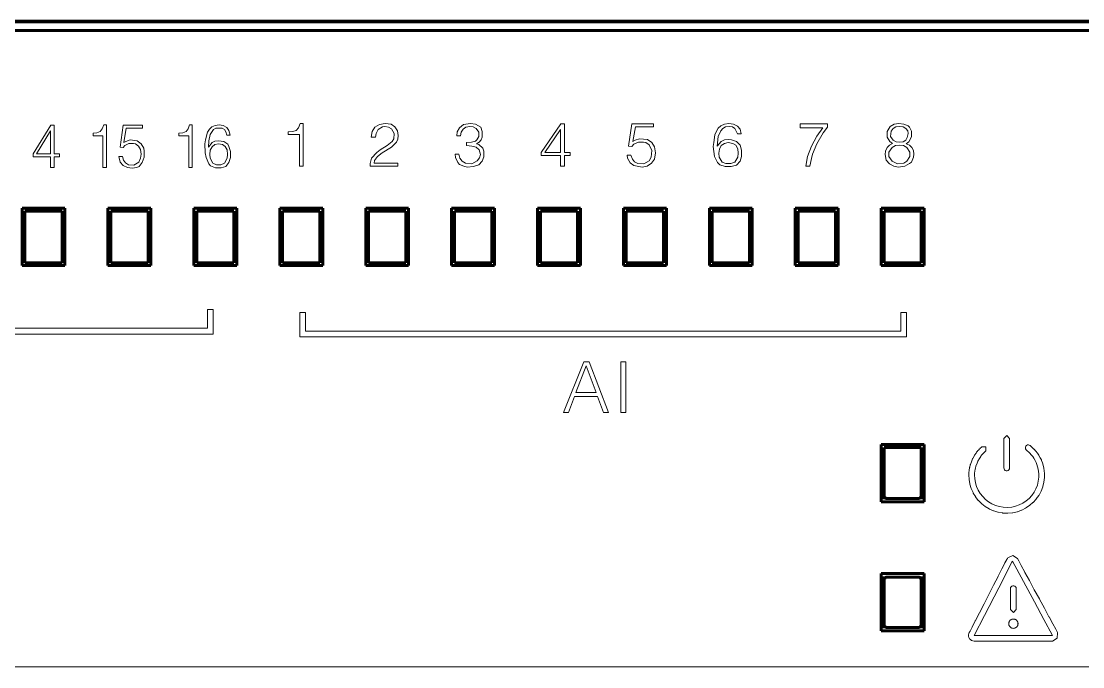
# Model space of a CAD drawing. Header units: millimetres. Extents: x 0 to 53000, y -591 to 24400.
# Drawn here: x 2850.39 to 2887.46, y 2905 to 2927.53 of the extents above; entities that cross this region are included whole.
import ezdxf
from ezdxf.enums import TextEntityAlignment as Align

# ---------------------------------------------------------------- set-up
doc = ezdxf.new("R2010")
doc.units = ezdxf.units.MM
doc.linetypes.add('K5LT_BASIC', pattern=[0])
doc.linetypes.add('K5LT_THIN', pattern=[0])
doc.layers.add('Основная', color=7, linetype='Continuous', lineweight=30)
doc.layers.add('Привязки', color=2, linetype='Continuous', lineweight=0, plot=False, transparency=0.8)
doc.styles.add('текст', font='isocpeui.ttf')

# ---------------------------------------------------------------- blocks, each defined once
blk = doc.blocks.new('Программируемое реле ПР102')
at = {"layer": 'Основная', "linetype": 'K5LT_BASIC', "lineweight": 60}
for p, q in [((2.8, 22.503), (114.2, 22.503)), ((113.72, 22.525), (3.28, 22.525)), ((114.2, 22.2), (2.8, 22.2)), ((63.75, 16), (62.25, 16)), ((62.25, 16), (62.25, 14)), ((63.75, 14), (63.75, 16)), ((65.25, 16), (65.25, 14)), ((66.75, 16), (65.25, 16)), ((66.75, 14), (66.75, 16)), ((68.25, 16), (68.25, 14)), ((69.75, 16), (68.25, 16)), ((69.75, 14), (69.75, 16)), ((72.75, 16), (71.25, 16)), ((71.25, 16), (71.25, 14)), ((72.75, 14), (72.75, 16)), ((75.75, 16), (74.25, 16)), ((74.25, 16), (74.25, 14)), ((75.75, 14), (75.75, 16)), ((78.75, 16), (77.25, 16)), ((77.25, 16), (77.25, 14)), ((78.75, 14), (78.75, 16)), ((80.25, 16), (80.25, 14)), ((81.75, 16), (80.25, 16)), ((81.75, 14), (81.75, 16)), ((83.25, 16), (83.25, 14)), ((84.75, 16), (83.25, 16)), ((84.75, 14), (84.75, 16)), ((87.75, 16), (86.25, 16)), ((86.25, 16), (86.25, 14)), ((87.75, 14), (87.75, 16)), ((89.25, 16), (89.25, 14)), ((90.75, 16), (89.25, 16)), ((90.75, 14), (90.75, 16)), ((93.75, 16), (92.25, 16)), ((92.25, 16), (92.25, 14)), ((93.75, 14), (93.75, 16)), ((62.35, 15.9), (62.35, 14.1)), ((63.65, 15.9), (62.35, 15.9)), ((63.65, 14.1), (63.65, 15.9)), ((65.35, 15.9), (65.35, 14.1)), ((66.65, 15.9), (65.35, 15.9)), ((66.65, 14.1), (66.65, 15.9)), ((69.65, 15.9), (68.35, 15.9)), ((68.35, 15.9), (68.35, 14.1)), ((69.65, 14.1), (69.65, 15.9)), ((71.35, 15.9), (71.35, 14.1)), ((72.65, 15.9), (71.35, 15.9)), ((72.65, 14.1), (72.65, 15.9)), ((75.65, 15.9), (74.35, 15.9)), ((74.35, 15.9), (74.35, 14.1)), ((75.65, 14.1), (75.65, 15.9)), ((77.35, 15.9), (77.35, 14.1)), ((78.65, 15.9), (77.35, 15.9)), ((78.65, 14.1), (78.65, 15.9)), ((81.65, 15.9), (80.35, 15.9)), ((80.35, 15.9), (80.35, 14.1)), ((81.65, 14.1), (81.65, 15.9)), ((83.35, 15.9), (83.35, 14.1)), ((84.65, 15.9), (83.35, 15.9)), ((84.65, 14.1), (84.65, 15.9)), ((87.65, 15.9), (86.35, 15.9)), ((86.35, 15.9), (86.35, 14.1)), ((87.65, 14.1), (87.65, 15.9)), ((90.65, 15.9), (89.35, 15.9)), ((89.35, 15.9), (89.35, 14.1)), ((90.65, 14.1), (90.65, 15.9)), ((92.35, 15.9), (92.35, 14.1)), ((93.65, 15.9), (92.35, 15.9)), ((93.65, 14.1), (93.65, 15.9)), ((62.35, 14.1), (63.65, 14.1)), ((65.35, 14.1), (66.65, 14.1)), ((68.35, 14.1), (69.65, 14.1)), ((71.35, 14.1), (72.65, 14.1)), ((74.35, 14.1), (75.65, 14.1)), ((77.35, 14.1), (78.65, 14.1)), ((80.35, 14.1), (81.65, 14.1)), ((83.35, 14.1), (84.65, 14.1)), ((86.35, 14.1), (87.65, 14.1)), ((89.35, 14.1), (90.65, 14.1)), ((92.35, 14.1), (93.65, 14.1)), ((62.25, 14), (63.75, 14)), ((65.25, 14), (66.75, 14)), ((68.25, 14), (69.75, 14)), ((71.25, 14), (72.75, 14)), ((74.25, 14), (75.75, 14)), ((77.25, 14), (78.75, 14)), ((80.25, 14), (81.75, 14)), ((83.25, 14), (84.75, 14)), ((86.25, 14), (87.75, 14)), ((89.25, 14), (90.75, 14)), ((92.25, 14), (93.75, 14)), ((92.25, 7.75), (92.25, 5.75)), ((93.75, 7.75), (92.25, 7.75)), ((93.65, 7.65), (92.35, 7.65)), ((92.35, 7.65), (92.35, 5.85)), ((93.65, 5.85), (93.65, 7.65)), ((93.75, 5.75), (93.75, 7.75)), ((92.25, 5.75), (93.75, 5.75)), ((93.558, 5.871), (92.442, 5.871)), ((93.75, 3.25), (92.25, 3.25)), ((92.25, 3.25), (92.25, 1.25)), ((92.35, 3.15), (92.35, 1.35)), ((92.442, 3.128), (93.558, 3.128)), ((93.65, 1.35), (93.65, 3.15)), ((93.75, 1.25), (93.75, 3.25)), ((92.25, 1.25), (93.75, 1.25)), ((93.558, 1.371), (92.442, 1.371))]:
    blk.add_line(p, q, dxfattribs=at)
at = {"layer": 'Основная', "linetype": 'K5LT_THIN', "lineweight": 18}
for p, q in [((65.102, 18.915), (65.049, 18.769)), ((65.196, 18.915), (65.102, 18.915)), ((65.196, 17.422), (65.196, 18.915)), ((68.102, 18.915), (68.049, 18.769)), ((68.196, 18.915), (68.102, 18.915)), ((68.196, 17.422), (68.196, 18.915)), ((69.129, 18.915), (68.996, 18.889)), ((69.276, 18.889), (69.129, 18.915)), ((71.961, 18.957), (71.908, 18.811)), ((72.068, 18.957), (71.961, 18.957)), ((72.068, 17.464), (72.068, 18.957)), ((74.735, 18.917), (74.575, 18.824)), ((74.935, 18.957), (74.735, 18.917)), ((75.135, 18.931), (74.935, 18.957)), ((75.268, 18.837), (75.135, 18.931)), ((77.668, 18.917), (77.521, 18.811)), ((77.908, 18.957), (77.668, 18.917)), ((78.081, 18.931), (77.908, 18.957)), ((78.268, 18.824), (78.081, 18.931)), ((81.068, 18.944), (80.375, 17.944)), ((81.188, 18.944), (81.068, 18.944)), ((81.188, 17.944), (81.188, 18.944)), ((83.548, 18.944), (83.428, 18.171)), ((84.295, 18.944), (83.548, 18.944)), ((84.295, 18.837), (84.295, 18.944)), ((86.775, 18.931), (86.655, 18.877)), ((86.935, 18.957), (86.775, 18.931)), ((87.095, 18.931), (86.935, 18.957)), ((87.228, 18.864), (87.095, 18.931)), ((89.415, 18.944), (89.415, 18.811)), ((90.375, 18.944), (89.415, 18.944)), ((90.375, 18.824), (90.375, 18.944)), ((92.708, 18.931), (92.561, 18.851)), ((92.868, 18.957), (92.708, 18.931)), ((93.041, 18.931), (92.868, 18.957)), ((93.188, 18.877), (93.041, 18.931)), ((63.262, 18.902), (62.636, 17.902)), ((63.249, 18.702), (62.756, 17.902)), ((63.249, 17.902), (63.249, 18.702)), ((63.369, 18.902), (63.262, 18.902)), ((63.369, 17.902), (63.369, 18.902)), ((64.862, 18.635), (64.729, 18.622)), ((64.729, 18.622), (64.729, 18.529)), ((64.982, 18.675), (64.862, 18.635)), ((65.049, 18.769), (64.982, 18.675)), ((65.782, 18.902), (65.676, 18.129)), ((66.462, 18.902), (65.782, 18.902)), ((65.809, 18.289), (65.889, 18.795)), ((65.889, 18.795), (66.462, 18.795)), ((66.462, 18.795), (66.462, 18.902)), ((67.862, 18.635), (67.729, 18.622)), ((67.729, 18.622), (67.729, 18.529)), ((67.982, 18.675), (67.862, 18.635)), ((68.049, 18.769), (67.982, 18.675)), ((68.729, 18.649), (68.662, 18.382)), ((68.796, 18.755), (68.729, 18.649)), ((68.769, 18.355), (68.822, 18.569)), ((68.876, 18.835), (68.796, 18.755)), ((68.822, 18.569), (68.942, 18.742)), ((68.996, 18.889), (68.876, 18.835)), ((68.942, 18.742), (69.022, 18.795)), ((69.022, 18.795), (69.236, 18.795)), ((69.236, 18.795), (69.316, 18.742)), ((69.396, 18.822), (69.276, 18.889)), ((69.316, 18.742), (69.369, 18.662)), ((69.369, 18.662), (69.396, 18.555)), ((69.476, 18.715), (69.396, 18.822)), ((69.396, 18.555), (69.516, 18.555)), ((69.516, 18.555), (69.476, 18.715)), ((71.708, 18.677), (71.548, 18.664)), ((71.548, 18.664), (71.548, 18.571)), ((71.548, 18.571), (71.935, 18.571)), ((71.828, 18.717), (71.708, 18.677)), ((71.908, 18.811), (71.828, 18.717)), ((71.935, 18.571), (71.935, 17.464)), ((74.481, 18.677), (74.441, 18.477)), ((74.575, 18.824), (74.481, 18.677)), ((74.588, 18.477), (74.615, 18.611)), ((74.615, 18.611), (74.681, 18.744)), ((74.681, 18.744), (74.841, 18.837)), ((74.841, 18.837), (74.921, 18.851)), ((74.921, 18.851), (75.041, 18.824)), ((75.041, 18.824), (75.148, 18.771)), ((75.148, 18.771), (75.241, 18.611)), ((75.241, 18.611), (75.228, 18.424)), ((75.361, 18.704), (75.268, 18.837)), ((75.388, 18.544), (75.361, 18.704)), ((75.375, 18.411), (75.388, 18.544)), ((77.441, 18.664), (77.428, 18.531)), ((77.521, 18.811), (77.441, 18.664)), ((77.561, 18.531), (77.588, 18.651)), ((77.588, 18.651), (77.655, 18.757)), ((77.655, 18.757), (77.748, 18.824)), ((77.748, 18.824), (77.881, 18.851)), ((77.881, 18.851), (78.001, 18.837)), ((78.001, 18.837), (78.108, 18.784)), ((78.108, 18.784), (78.201, 18.651)), ((78.201, 18.651), (78.201, 18.504)), ((78.321, 18.677), (78.268, 18.824)), ((78.321, 18.477), (78.321, 18.677)), ((81.055, 18.744), (80.508, 17.944)), ((81.055, 17.944), (81.055, 18.744)), ((83.575, 18.331), (83.668, 18.837)), ((83.668, 18.837), (84.295, 18.837)), ((86.441, 18.557), (86.401, 18.291)), ((86.495, 18.691), (86.441, 18.557)), ((86.561, 18.797), (86.495, 18.691)), ((86.655, 18.877), (86.561, 18.797)), ((86.561, 18.504), (86.655, 18.704)), ((86.655, 18.704), (86.721, 18.784)), ((86.721, 18.784), (86.815, 18.837)), ((86.815, 18.837), (86.948, 18.851)), ((86.948, 18.851), (87.055, 18.837)), ((87.055, 18.837), (87.135, 18.784)), ((87.135, 18.784), (87.228, 18.597)), ((87.321, 18.757), (87.228, 18.864)), ((87.228, 18.597), (87.361, 18.597)), ((87.361, 18.597), (87.321, 18.757)), ((89.415, 18.811), (90.215, 18.811)), ((90.215, 18.811), (90.001, 18.517)), ((90.001, 18.251), (90.228, 18.637)), ((90.228, 18.637), (90.375, 18.824)), ((92.561, 18.851), (92.455, 18.677)), ((92.455, 18.677), (92.455, 18.477)), ((92.601, 18.691), (92.575, 18.504)), ((92.668, 18.784), (92.601, 18.691)), ((92.761, 18.837), (92.668, 18.784)), ((92.881, 18.851), (92.761, 18.837)), ((93.015, 18.837), (92.881, 18.851)), ((93.108, 18.784), (93.015, 18.837)), ((93.175, 18.704), (93.108, 18.784)), ((93.161, 18.464), (93.188, 18.611)), ((93.188, 18.611), (93.175, 18.704)), ((93.241, 18.824), (93.188, 18.877)), ((93.308, 18.691), (93.241, 18.824)), ((93.308, 18.491), (93.308, 18.691)), ((64.729, 18.529), (65.076, 18.529)), ((65.076, 18.529), (65.076, 17.422)), ((65.782, 18.115), (65.836, 18.195)), ((65.876, 18.329), (65.809, 18.289)), ((65.836, 18.195), (65.982, 18.262)), ((66.022, 18.382), (65.876, 18.329)), ((65.982, 18.262), (66.142, 18.262)), ((66.276, 18.355), (66.022, 18.382)), ((66.142, 18.262), (66.209, 18.249)), ((66.209, 18.249), (66.316, 18.169)), ((66.409, 18.249), (66.276, 18.355)), ((66.316, 18.169), (66.382, 18.049)), ((66.502, 18.102), (66.409, 18.249)), ((67.729, 18.529), (68.076, 18.529)), ((68.076, 18.529), (68.076, 17.422)), ((68.662, 18.382), (68.636, 18.249)), ((68.636, 18.249), (68.649, 17.929)), ((68.756, 18.129), (68.769, 18.355)), ((68.889, 18.289), (68.756, 18.129)), ((68.982, 18.342), (68.889, 18.289)), ((68.982, 18.222), (68.889, 18.142)), ((69.116, 18.355), (68.982, 18.342)), ((69.116, 18.249), (68.982, 18.222)), ((69.302, 18.329), (69.116, 18.355)), ((69.249, 18.222), (69.116, 18.249)), ((69.342, 18.155), (69.249, 18.222)), ((69.436, 18.235), (69.302, 18.329)), ((69.476, 18.155), (69.436, 18.235)), ((74.441, 18.477), (74.588, 18.477)), ((75.001, 18.184), (74.761, 18.037)), ((75.175, 18.331), (75.001, 18.184)), ((75.148, 18.131), (75.321, 18.304)), ((75.228, 18.424), (75.175, 18.331)), ((75.321, 18.304), (75.375, 18.411)), ((77.428, 18.531), (77.561, 18.531)), ((77.948, 18.304), (77.775, 18.291)), ((77.775, 18.291), (77.775, 18.184)), ((77.775, 18.184), (77.961, 18.171)), ((78.081, 18.344), (77.948, 18.304)), ((77.961, 18.171), (78.108, 18.131)), ((78.135, 18.384), (78.081, 18.344)), ((78.121, 18.251), (78.215, 18.304)), ((78.201, 18.224), (78.121, 18.251)), ((78.201, 18.504), (78.135, 18.384)), ((78.335, 18.091), (78.201, 18.224)), ((78.215, 18.304), (78.281, 18.384)), ((78.281, 18.384), (78.321, 18.477)), ((83.428, 18.171), (83.548, 18.157)), ((83.548, 18.157), (83.615, 18.237)), ((83.655, 18.371), (83.575, 18.331)), ((83.615, 18.237), (83.775, 18.304)), ((83.815, 18.424), (83.655, 18.371)), ((83.775, 18.304), (83.948, 18.304)), ((84.095, 18.397), (83.815, 18.424)), ((83.948, 18.304), (84.028, 18.291)), ((84.028, 18.291), (84.148, 18.211)), ((84.241, 18.291), (84.095, 18.397)), ((84.148, 18.211), (84.241, 18.011)), ((84.335, 18.144), (84.241, 18.291)), ((86.401, 18.291), (86.388, 18.157)), ((86.521, 18.171), (86.561, 18.504)), ((86.668, 18.331), (86.521, 18.171)), ((86.668, 18.184), (86.601, 18.064)), ((86.775, 18.384), (86.668, 18.331)), ((86.775, 18.264), (86.668, 18.184)), ((86.921, 18.397), (86.775, 18.384)), ((86.908, 18.291), (86.775, 18.264)), ((87.068, 18.264), (86.908, 18.291)), ((87.028, 18.384), (86.921, 18.397)), ((87.201, 18.331), (87.028, 18.384)), ((87.175, 18.197), (87.068, 18.264)), ((87.241, 18.077), (87.175, 18.197)), ((87.321, 18.197), (87.201, 18.331)), ((87.375, 18.024), (87.321, 18.197)), ((89.815, 18.171), (89.681, 17.811)), ((90.001, 18.517), (89.815, 18.171)), ((89.855, 17.891), (90.001, 18.251)), ((92.455, 18.477), (92.548, 18.331)), ((92.535, 18.197), (92.455, 18.117)), ((92.641, 18.264), (92.535, 18.197)), ((92.548, 18.331), (92.641, 18.264)), ((92.575, 18.504), (92.668, 18.371)), ((92.748, 18.184), (92.628, 18.117)), ((92.668, 18.371), (92.775, 18.317)), ((92.895, 18.197), (92.748, 18.184)), ((92.775, 18.317), (92.895, 18.304)), ((92.895, 18.304), (93.015, 18.317)), ((93.028, 18.184), (92.895, 18.197)), ((93.015, 18.317), (93.108, 18.371)), ((93.148, 18.117), (93.028, 18.184)), ((93.108, 18.371), (93.161, 18.464)), ((93.121, 18.251), (93.215, 18.317)), ((93.241, 18.197), (93.121, 18.251)), ((93.215, 18.317), (93.308, 18.491)), ((93.321, 18.117), (93.241, 18.197)), ((62.636, 17.902), (62.636, 17.795)), ((62.636, 17.795), (63.249, 17.795)), ((62.756, 17.902), (63.249, 17.902)), ((63.249, 17.795), (63.249, 17.422)), ((63.556, 17.902), (63.369, 17.902)), ((63.369, 17.795), (63.556, 17.795)), ((63.369, 17.422), (63.369, 17.795)), ((63.556, 17.795), (63.556, 17.902)), ((65.636, 17.809), (65.676, 17.609)), ((65.756, 17.809), (65.636, 17.809)), ((65.676, 18.129), (65.782, 18.115)), ((65.796, 17.675), (65.756, 17.809)), ((66.382, 18.049), (66.409, 17.889)), ((66.409, 17.889), (66.382, 17.742)), ((66.516, 17.995), (66.502, 18.102)), ((66.516, 17.782), (66.516, 17.995)), ((68.649, 17.929), (68.676, 17.769)), ((68.822, 18.022), (68.809, 17.875)), ((68.809, 17.875), (68.822, 17.742)), ((68.889, 18.142), (68.822, 18.022)), ((69.409, 18.035), (69.342, 18.155)), ((69.422, 17.875), (69.409, 18.035)), ((69.409, 17.742), (69.422, 17.875)), ((69.529, 17.982), (69.476, 18.155)), ((69.529, 17.769), (69.529, 17.982)), ((74.641, 17.944), (74.455, 17.744)), ((74.561, 17.664), (74.668, 17.811)), ((74.761, 18.037), (74.641, 17.944)), ((74.668, 17.811), (74.828, 17.931)), ((74.828, 17.931), (75.148, 18.131)), ((77.375, 17.891), (77.388, 17.771)), ((77.508, 17.891), (77.375, 17.891)), ((77.535, 17.744), (77.508, 17.891)), ((78.108, 18.131), (78.215, 18.037)), ((78.215, 18.037), (78.255, 17.877)), ((78.255, 17.877), (78.228, 17.757)), ((78.321, 17.637), (78.375, 17.797)), ((78.375, 17.997), (78.335, 18.091)), ((78.375, 17.797), (78.375, 17.997)), ((80.375, 17.944), (80.375, 17.837)), ((80.375, 17.837), (81.055, 17.837)), ((80.508, 17.944), (81.055, 17.944)), ((81.055, 17.837), (81.055, 17.464)), ((81.388, 17.944), (81.188, 17.944)), ((81.188, 17.837), (81.388, 17.837)), ((81.188, 17.464), (81.188, 17.837)), ((81.388, 17.837), (81.388, 17.944)), ((83.508, 17.851), (83.375, 17.851)), ((83.375, 17.851), (83.388, 17.744)), ((83.561, 17.717), (83.508, 17.851)), ((84.241, 18.011), (84.215, 17.784)), ((84.375, 17.931), (84.335, 18.144)), ((84.335, 17.717), (84.375, 17.931)), ((86.388, 18.157), (86.428, 17.811)), ((86.428, 17.811), (86.535, 17.597)), ((86.601, 18.064), (86.575, 17.917)), ((86.575, 17.917), (86.588, 17.784)), ((87.255, 17.917), (87.241, 18.077)), ((87.241, 17.784), (87.255, 17.917)), ((87.321, 17.637), (87.375, 17.811)), ((87.375, 17.811), (87.375, 18.024)), ((89.681, 17.811), (89.615, 17.464)), ((89.815, 17.731), (89.855, 17.891)), ((92.401, 17.997), (92.388, 17.877)), ((92.388, 17.877), (92.428, 17.677)), ((92.455, 18.117), (92.401, 17.997)), ((92.628, 18.117), (92.521, 17.957)), ((92.521, 17.957), (92.521, 17.811)), ((92.521, 17.811), (92.628, 17.637)), ((93.255, 17.957), (93.148, 18.117)), ((93.148, 17.637), (93.255, 17.811)), ((93.255, 17.811), (93.255, 17.957)), ((93.375, 18.011), (93.321, 18.117)), ((93.388, 17.891), (93.375, 18.011)), ((93.375, 17.784), (93.388, 17.891)), ((63.249, 17.422), (63.369, 17.422)), ((65.076, 17.422), (65.196, 17.422)), ((65.676, 17.609), (65.782, 17.489)), ((65.782, 17.489), (65.929, 17.422)), ((65.862, 17.582), (65.796, 17.675)), ((65.969, 17.515), (65.862, 17.582)), ((65.929, 17.422), (66.102, 17.395)), ((66.156, 17.502), (65.969, 17.515)), ((66.102, 17.395), (66.262, 17.422)), ((66.329, 17.609), (66.156, 17.502)), ((66.262, 17.422), (66.342, 17.462)), ((66.382, 17.742), (66.329, 17.609)), ((66.342, 17.462), (66.449, 17.595)), ((66.449, 17.595), (66.516, 17.782)), ((68.076, 17.422), (68.196, 17.422)), ((68.676, 17.769), (68.769, 17.555)), ((68.769, 17.555), (68.836, 17.475)), ((68.822, 17.742), (68.916, 17.569)), ((68.836, 17.475), (69.009, 17.409)), ((68.916, 17.569), (69.036, 17.515)), ((69.036, 17.515), (69.196, 17.515)), ((69.196, 17.515), (69.316, 17.569)), ((69.209, 17.409), (69.369, 17.462)), ((69.316, 17.569), (69.409, 17.742)), ((69.369, 17.462), (69.476, 17.595)), ((69.476, 17.595), (69.529, 17.769)), ((71.935, 17.464), (72.068, 17.464)), ((74.455, 17.744), (74.401, 17.557)), ((74.401, 17.557), (74.401, 17.464)), ((74.401, 17.464), (75.375, 17.464)), ((74.548, 17.571), (74.561, 17.664)), ((75.375, 17.571), (74.548, 17.571)), ((75.375, 17.464), (75.375, 17.571)), ((77.388, 17.771), (77.468, 17.597)), ((77.468, 17.597), (77.521, 17.531)), ((77.521, 17.531), (77.681, 17.464)), ((77.615, 17.637), (77.535, 17.744)), ((77.735, 17.571), (77.615, 17.637)), ((77.681, 17.464), (77.788, 17.437)), ((77.961, 17.544), (77.735, 17.571)), ((77.788, 17.437), (78.015, 17.451)), ((78.148, 17.651), (77.961, 17.544)), ((78.015, 17.451), (78.201, 17.517)), ((78.228, 17.757), (78.148, 17.651)), ((78.201, 17.517), (78.321, 17.637)), ((81.055, 17.464), (81.188, 17.464)), ((83.388, 17.744), (83.481, 17.584)), ((83.481, 17.584), (83.615, 17.491)), ((83.641, 17.624), (83.561, 17.717)), ((83.615, 17.491), (83.908, 17.437)), ((83.748, 17.557), (83.641, 17.624)), ((83.961, 17.544), (83.748, 17.557)), ((83.908, 17.437), (84.081, 17.464)), ((84.148, 17.651), (83.961, 17.544)), ((84.081, 17.464), (84.228, 17.571)), ((84.215, 17.784), (84.148, 17.651)), ((84.228, 17.571), (84.335, 17.717)), ((86.535, 17.597), (86.615, 17.517)), ((86.588, 17.784), (86.695, 17.611)), ((86.615, 17.517), (86.801, 17.451)), ((86.695, 17.611), (86.828, 17.557)), ((86.801, 17.451), (87.015, 17.451)), ((86.828, 17.557), (87.001, 17.557)), ((87.001, 17.557), (87.135, 17.611)), ((87.015, 17.451), (87.201, 17.504)), ((87.135, 17.611), (87.241, 17.784)), ((87.201, 17.504), (87.321, 17.637)), ((89.615, 17.464), (89.761, 17.464)), ((89.761, 17.464), (89.815, 17.731)), ((92.428, 17.677), (92.535, 17.544)), ((92.535, 17.544), (92.695, 17.464)), ((92.628, 17.637), (92.815, 17.544)), ((92.695, 17.464), (92.855, 17.437)), ((92.815, 17.544), (93.041, 17.571)), ((92.855, 17.437), (93.081, 17.464)), ((93.041, 17.571), (93.148, 17.637)), ((93.081, 17.464), (93.241, 17.557)), ((93.241, 17.557), (93.308, 17.611)), ((93.308, 17.611), (93.375, 17.784)), ((69.009, 17.409), (69.209, 17.409)), ((68.93, 12.461), (68.73, 12.461)), ((68.73, 12.461), (68.73, 11.811)), ((68.93, 11.611), (68.93, 12.461)), ((72.148, 12.362), (71.948, 12.362)), ((71.948, 12.362), (71.948, 11.512)), ((72.148, 11.712), (72.148, 12.362)), ((93.13, 12.362), (92.93, 12.362)), ((92.93, 12.362), (92.93, 11.712)), ((93.13, 11.512), (93.13, 12.362)), ((23.749, 11.611), (68.93, 11.611)), ((68.73, 11.811), (23.949, 11.811)), ((71.948, 11.512), (93.13, 11.512)), ((92.93, 11.712), (72.148, 11.712)), ((81.867, 10.642), (81.16, 8.869)), ((81.954, 10.496), (81.591, 9.576)), ((82.057, 10.642), (81.867, 10.642)), ((82.298, 9.576), (81.954, 10.496)), ((82.729, 8.869), (82.057, 10.642)), ((83.335, 10.642), (83.162, 10.642)), ((83.162, 10.642), (83.162, 8.869)), ((83.335, 8.869), (83.335, 10.642)), ((81.333, 8.869), (81.54, 9.429)), ((81.54, 9.429), (82.35, 9.429)), ((81.591, 9.576), (82.298, 9.576)), ((82.35, 9.429), (82.557, 8.869)), ((81.16, 8.869), (81.333, 8.869)), ((82.557, 8.869), (82.729, 8.869)), ((83.162, 8.869), (83.335, 8.869)), ((96.633, 8.064), (96.533, 7.964)), ((96.533, 7.964), (96.533, 6.939)), ((96.733, 7.964), (96.633, 8.064)), ((96.733, 6.939), (96.733, 7.964)), ((95.561, 7.451), (95.512, 7.383)), ((95.58, 7.48), (95.561, 7.451)), ((95.581, 7.481), (95.58, 7.48)), ((95.582, 7.483), (95.581, 7.481)), ((95.607, 7.518), (95.582, 7.483)), ((95.612, 7.524), (95.607, 7.518)), ((95.618, 7.53), (95.612, 7.524)), ((95.644, 7.557), (95.618, 7.53)), ((95.667, 7.583), (95.644, 7.557)), ((95.67, 7.587), (95.667, 7.583)), ((95.673, 7.59), (95.67, 7.587)), ((95.703, 7.62), (95.673, 7.59)), ((95.706, 7.623), (95.703, 7.62)), ((95.709, 7.626), (95.706, 7.623)), ((95.736, 7.648), (95.709, 7.626)), ((95.763, 7.675), (95.736, 7.648)), ((95.904, 7.675), (95.763, 7.675)), ((95.765, 7.395), (95.789, 7.419)), ((95.789, 7.419), (95.792, 7.422)), ((95.792, 7.422), (95.795, 7.425)), ((95.795, 7.425), (95.817, 7.452)), ((95.817, 7.452), (95.841, 7.476)), ((95.841, 7.476), (95.867, 7.498)), ((95.867, 7.498), (95.871, 7.501)), ((95.871, 7.501), (95.874, 7.504)), ((95.874, 7.504), (95.904, 7.534)), ((95.904, 7.534), (95.904, 7.675)), ((97.286, 7.666), (97.284, 7.632)), ((97.284, 7.632), (97.294, 7.599)), ((97.299, 7.699), (97.286, 7.666)), ((97.294, 7.599), (97.316, 7.571)), ((97.323, 7.724), (97.299, 7.699)), ((97.316, 7.571), (97.442, 7.454)), ((97.354, 7.74), (97.323, 7.724)), ((97.388, 7.744), (97.354, 7.74)), ((97.422, 7.737), (97.388, 7.744)), ((97.451, 7.718), (97.422, 7.737)), ((97.442, 7.454), (97.492, 7.4)), ((97.581, 7.598), (97.451, 7.718)), ((97.584, 7.595), (97.581, 7.598)), ((97.587, 7.592), (97.584, 7.595)), ((97.642, 7.532), (97.587, 7.592)), ((97.645, 7.529), (97.642, 7.532)), ((97.647, 7.526), (97.645, 7.529)), ((97.702, 7.456), (97.647, 7.526)), ((97.705, 7.452), (97.702, 7.456)), ((97.707, 7.449), (97.705, 7.452)), ((97.752, 7.379), (97.707, 7.449)), ((95.361, 7.049), (95.341, 6.969)), ((95.363, 7.054), (95.361, 7.049)), ((95.365, 7.06), (95.363, 7.054)), ((95.41, 7.18), (95.365, 7.06)), ((95.411, 7.182), (95.41, 7.18)), ((95.426, 7.217), (95.411, 7.184)), ((95.411, 7.184), (95.411, 7.182)), ((95.44, 7.255), (95.426, 7.217)), ((95.443, 7.262), (95.44, 7.255)), ((95.447, 7.269), (95.443, 7.262)), ((95.507, 7.374), (95.447, 7.269)), ((95.509, 7.378), (95.507, 7.374)), ((95.512, 7.383), (95.509, 7.378)), ((95.554, 6.995), (95.596, 7.107)), ((95.596, 7.107), (95.61, 7.14)), ((95.61, 7.14), (95.611, 7.142)), ((95.611, 7.142), (95.612, 7.144)), ((95.612, 7.144), (95.624, 7.177)), ((95.624, 7.177), (95.678, 7.27)), ((95.678, 7.27), (95.725, 7.336)), ((95.725, 7.336), (95.726, 7.338)), ((95.726, 7.338), (95.727, 7.339)), ((95.727, 7.339), (95.746, 7.368)), ((95.746, 7.368), (95.765, 7.395)), ((97.492, 7.4), (97.542, 7.336)), ((97.542, 7.336), (97.583, 7.273)), ((97.583, 7.273), (97.626, 7.196)), ((97.626, 7.196), (97.662, 7.129)), ((97.662, 7.129), (97.688, 7.053)), ((97.688, 7.053), (97.712, 6.979)), ((97.754, 7.376), (97.752, 7.379)), ((97.756, 7.374), (97.754, 7.376)), ((97.801, 7.294), (97.756, 7.374)), ((97.801, 7.293), (97.801, 7.294)), ((97.802, 7.292), (97.801, 7.293)), ((97.842, 7.217), (97.802, 7.292)), ((97.845, 7.21), (97.842, 7.217)), ((97.848, 7.203), (97.845, 7.21)), ((97.878, 7.118), (97.848, 7.203)), ((97.878, 7.116), (97.878, 7.118)), ((97.879, 7.114), (97.878, 7.116)), ((97.904, 7.034), (97.879, 7.114)), ((95.314, 6.78), (95.313, 6.774)), ((95.313, 6.774), (95.313, 6.689)), ((95.313, 6.689), (95.313, 6.688)), ((95.313, 6.688), (95.313, 6.686)), ((95.313, 6.686), (95.318, 6.551)), ((95.319, 6.831), (95.314, 6.786)), ((95.314, 6.786), (95.314, 6.78)), ((95.324, 6.872), (95.319, 6.832)), ((95.319, 6.832), (95.319, 6.831)), ((95.319, 6.831), (95.319, 6.831)), ((95.325, 6.877), (95.324, 6.872)), ((95.326, 6.881), (95.325, 6.877)), ((95.335, 6.922), (95.326, 6.881)), ((95.339, 6.957), (95.335, 6.922)), ((95.34, 6.963), (95.339, 6.957)), ((95.341, 6.969), (95.34, 6.963)), ((95.513, 6.769), (95.518, 6.808)), ((95.513, 6.691), (95.513, 6.769)), ((95.518, 6.564), (95.513, 6.691)), ((95.518, 6.808), (95.522, 6.842)), ((95.522, 6.842), (95.531, 6.883)), ((95.531, 6.883), (95.532, 6.887)), ((95.532, 6.887), (95.533, 6.892)), ((95.533, 6.892), (95.537, 6.926)), ((95.537, 6.926), (95.554, 6.995)), ((96.533, 6.939), (96.539, 6.905)), ((96.539, 6.905), (96.557, 6.875)), ((96.557, 6.875), (96.583, 6.853)), ((96.583, 6.853), (96.616, 6.841)), ((96.616, 6.841), (96.651, 6.841)), ((96.651, 6.841), (96.683, 6.853)), ((96.683, 6.853), (96.71, 6.875)), ((96.71, 6.875), (96.727, 6.905)), ((96.727, 6.905), (96.733, 6.939)), ((97.712, 6.979), (97.73, 6.895)), ((97.73, 6.895), (97.744, 6.811)), ((97.744, 6.811), (97.753, 6.729)), ((97.753, 6.729), (97.753, 6.621)), ((97.905, 7.03), (97.904, 7.034)), ((97.906, 7.026), (97.905, 7.03)), ((97.926, 6.936), (97.906, 7.026)), ((97.927, 6.934), (97.926, 6.936)), ((97.927, 6.931), (97.927, 6.934)), ((97.942, 6.841), (97.927, 6.931)), ((97.942, 6.838), (97.942, 6.841)), ((97.943, 6.836), (97.942, 6.838)), ((97.953, 6.746), (97.943, 6.836)), ((97.953, 6.74), (97.953, 6.746)), ((97.953, 6.734), (97.953, 6.74)), ((97.953, 6.614), (97.953, 6.734)), ((95.318, 6.551), (95.319, 6.545)), ((95.319, 6.545), (95.32, 6.539)), ((95.32, 6.539), (95.345, 6.384)), ((95.345, 6.384), (95.346, 6.377)), ((95.346, 6.377), (95.348, 6.37)), ((95.348, 6.37), (95.393, 6.225)), ((95.541, 6.422), (95.518, 6.564)), ((95.582, 6.289), (95.541, 6.422)), ((97.703, 6.339), (97.652, 6.212)), ((97.735, 6.477), (97.703, 6.339)), ((97.753, 6.621), (97.735, 6.477)), ((97.896, 6.287), (97.931, 6.437)), ((97.931, 6.437), (97.932, 6.442)), ((97.932, 6.442), (97.933, 6.447)), ((97.933, 6.447), (97.953, 6.602)), ((97.953, 6.608), (97.953, 6.614)), ((97.953, 6.602), (97.953, 6.608)), ((95.393, 6.225), (95.395, 6.22)), ((95.395, 6.22), (95.396, 6.215)), ((95.396, 6.215), (95.456, 6.075)), ((95.456, 6.075), (95.459, 6.069)), ((95.459, 6.069), (95.463, 6.063)), ((95.463, 6.063), (95.538, 5.938)), ((95.538, 5.938), (95.541, 5.933)), ((95.541, 5.933), (95.545, 5.927)), ((95.638, 6.16), (95.582, 6.289)), ((95.706, 6.046), (95.638, 6.16)), ((95.793, 5.936), (95.706, 6.046)), ((95.89, 5.839), (95.793, 5.936)), ((97.506, 5.978), (97.413, 5.876)), ((97.588, 6.093), (97.506, 5.978)), ((97.652, 6.212), (97.588, 6.093)), ((97.665, 5.856), (97.755, 5.981)), ((97.755, 5.981), (97.758, 5.986)), ((97.758, 5.986), (97.761, 5.992)), ((97.761, 5.992), (97.831, 6.122)), ((97.831, 6.122), (97.834, 6.127)), ((97.834, 6.127), (97.836, 6.133)), ((97.836, 6.133), (97.891, 6.273)), ((97.891, 6.273), (97.894, 6.28)), ((97.894, 6.28), (97.896, 6.287)), ((95.545, 5.927), (95.64, 5.807)), ((95.64, 5.807), (95.644, 5.803)), ((95.644, 5.803), (95.648, 5.799)), ((95.648, 5.799), (95.753, 5.694)), ((95.753, 5.694), (95.757, 5.69)), ((95.757, 5.69), (95.762, 5.686)), ((95.762, 5.686), (95.877, 5.596)), ((95.877, 5.596), (95.881, 5.592)), ((95.881, 5.592), (95.886, 5.589)), ((95.886, 5.589), (96.016, 5.509)), ((95.996, 5.757), (95.89, 5.839)), ((96.115, 5.683), (95.996, 5.757)), ((96.243, 5.628), (96.115, 5.683)), ((96.376, 5.587), (96.243, 5.628)), ((96.513, 5.564), (96.376, 5.587)), ((96.66, 5.56), (96.513, 5.564)), ((96.809, 5.574), (96.66, 5.56)), ((96.945, 5.601), (96.809, 5.574)), ((97.073, 5.651), (96.945, 5.601)), ((97.198, 5.711), (97.073, 5.651)), ((97.312, 5.789), (97.198, 5.711)), ((97.305, 5.542), (97.43, 5.627)), ((97.413, 5.876), (97.312, 5.789)), ((97.43, 5.627), (97.434, 5.63)), ((97.434, 5.63), (97.439, 5.634)), ((97.439, 5.634), (97.549, 5.729)), ((97.549, 5.729), (97.553, 5.733)), ((97.553, 5.733), (97.557, 5.737)), ((97.557, 5.737), (97.657, 5.847)), ((97.657, 5.847), (97.661, 5.852)), ((97.661, 5.852), (97.665, 5.856)), ((96.016, 5.509), (96.022, 5.506)), ((96.022, 5.506), (96.029, 5.503)), ((96.029, 5.503), (96.169, 5.443)), ((96.169, 5.443), (96.174, 5.441)), ((96.174, 5.441), (96.179, 5.439)), ((96.179, 5.439), (96.324, 5.394)), ((96.324, 5.394), (96.33, 5.392)), ((96.33, 5.392), (96.337, 5.391)), ((96.337, 5.391), (96.487, 5.366)), ((96.487, 5.366), (96.494, 5.365)), ((96.494, 5.365), (96.5, 5.365)), ((96.5, 5.365), (96.66, 5.36)), ((96.66, 5.36), (96.666, 5.36)), ((96.666, 5.36), (96.673, 5.36)), ((96.673, 5.36), (96.833, 5.375)), ((96.833, 5.375), (96.838, 5.376)), ((96.838, 5.376), (96.843, 5.376)), ((96.843, 5.376), (96.993, 5.406)), ((96.993, 5.406), (97.002, 5.409)), ((97.002, 5.409), (97.01, 5.411)), ((97.01, 5.411), (97.15, 5.466)), ((97.15, 5.466), (97.153, 5.468)), ((97.153, 5.468), (97.157, 5.469)), ((97.157, 5.469), (97.292, 5.534)), ((97.292, 5.534), (97.298, 5.538)), ((97.298, 5.538), (97.305, 5.542)), ((96.571, 3.621), (96.636, 3.746)), ((96.636, 3.746), (96.646, 3.763)), ((96.646, 3.763), (96.657, 3.778)), ((96.657, 3.778), (96.677, 3.803)), ((96.677, 3.803), (96.852, 3.878)), ((96.852, 3.878), (97.01, 3.773)), ((97.01, 3.773), (97.05, 3.698)), ((96.331, 3.156), (96.466, 3.415)), ((96.353, 2.757), (96.814, 3.654)), ((96.466, 3.415), (96.571, 3.62)), ((96.571, 3.62), (96.571, 3.621)), ((96.814, 3.654), (96.832, 3.68)), ((96.832, 3.68), (97.597, 2.266)), ((97.05, 3.698), (97.05, 3.697)), ((97.05, 3.697), (97.05, 3.697)), ((97.05, 3.697), (97.14, 3.529)), ((97.14, 3.529), (97.269, 3.295)), ((96.176, 2.85), (96.33, 3.154)), ((96.33, 3.154), (96.331, 3.155)), ((96.331, 3.155), (96.331, 3.156)), ((97.269, 3.295), (97.269, 3.294)), ((97.269, 3.294), (97.424, 3.009)), ((97.424, 3.009), (97.425, 3.008)), ((97.425, 3.008), (97.425, 3.007)), ((97.425, 3.007), (97.594, 2.689)), ((95.857, 1.792), (96.353, 2.757)), ((96.006, 2.526), (96.176, 2.85)), ((96.77, 2.763), (96.764, 2.728)), ((96.764, 2.728), (96.764, 1.993)), ((96.787, 2.793), (96.77, 2.763)), ((96.814, 2.815), (96.787, 2.793)), ((96.846, 2.827), (96.814, 2.815)), ((96.881, 2.827), (96.846, 2.827)), ((96.914, 2.815), (96.881, 2.827)), ((96.94, 2.793), (96.914, 2.815)), ((96.958, 2.763), (96.94, 2.793)), ((96.964, 2.728), (96.958, 2.763)), ((96.964, 1.993), (96.964, 2.728)), ((97.594, 2.689), (97.774, 2.365)), ((95.84, 2.194), (96.005, 2.523)), ((96.005, 2.523), (96.006, 2.525)), ((96.006, 2.525), (96.006, 2.526)), ((97.597, 2.266), (97.932, 1.648)), ((97.774, 2.365), (97.774, 2.364)), ((97.774, 2.364), (97.775, 2.363)), ((97.775, 2.363), (97.95, 2.039)), ((95.537, 1.612), (95.681, 1.886)), ((95.681, 1.886), (95.84, 2.194)), ((96.764, 1.993), (96.864, 1.893)), ((96.864, 1.893), (96.964, 1.993)), ((97.95, 2.039), (98.109, 1.744)), ((95.425, 1.383), (95.534, 1.606)), ((95.5, 1.096), (95.857, 1.792)), ((95.534, 1.606), (95.535, 1.609)), ((95.535, 1.609), (95.537, 1.612)), ((96.703, 1.498), (96.704, 1.519)), ((96.705, 1.477), (96.703, 1.498)), ((96.704, 1.519), (96.707, 1.54)), ((96.707, 1.54), (96.713, 1.559)), ((96.713, 1.559), (96.721, 1.577)), ((96.721, 1.577), (96.732, 1.594)), ((96.732, 1.594), (96.744, 1.61)), ((96.744, 1.61), (96.758, 1.624)), ((96.758, 1.624), (96.774, 1.636)), ((96.774, 1.636), (96.791, 1.646)), ((96.791, 1.646), (96.809, 1.655)), ((96.809, 1.655), (96.828, 1.66)), ((96.828, 1.66), (96.849, 1.664)), ((96.849, 1.664), (96.868, 1.665)), ((96.868, 1.665), (96.878, 1.664)), ((96.878, 1.664), (96.889, 1.663)), ((96.889, 1.663), (96.899, 1.661)), ((96.899, 1.661), (96.909, 1.659)), ((96.909, 1.659), (96.918, 1.656)), ((96.918, 1.656), (96.928, 1.652)), ((96.928, 1.652), (96.937, 1.648)), ((96.937, 1.648), (96.946, 1.644)), ((96.946, 1.644), (96.954, 1.638)), ((96.954, 1.638), (96.962, 1.633)), ((96.962, 1.633), (96.97, 1.627)), ((96.97, 1.627), (96.977, 1.62)), ((96.977, 1.62), (96.984, 1.613)), ((96.984, 1.613), (96.991, 1.605)), ((96.991, 1.605), (96.997, 1.598)), ((96.997, 1.598), (97.003, 1.589)), ((97.003, 1.589), (97.008, 1.581)), ((97.008, 1.581), (97.012, 1.572)), ((97.012, 1.572), (97.016, 1.563)), ((97.016, 1.563), (97.02, 1.553)), ((97.02, 1.553), (97.023, 1.544)), ((97.023, 1.544), (97.025, 1.534)), ((97.025, 1.534), (97.026, 1.523)), ((97.026, 1.523), (97.027, 1.513)), ((97.028, 1.502), (97.026, 1.481)), ((97.027, 1.513), (97.028, 1.502)), ((97.932, 1.648), (98.224, 1.11)), ((98.109, 1.744), (98.11, 1.744)), ((98.11, 1.744), (98.11, 1.743)), ((98.11, 1.743), (98.245, 1.493)), ((98.245, 1.493), (98.345, 1.309)), ((95.299, 1.113), (95.308, 1.159)), ((95.301, 1.066), (95.299, 1.113)), ((95.308, 1.159), (95.327, 1.201)), ((95.327, 1.201), (95.354, 1.246)), ((95.354, 1.246), (95.425, 1.383)), ((96.709, 1.457), (96.705, 1.477)), ((96.716, 1.438), (96.709, 1.457)), ((96.725, 1.42), (96.716, 1.438)), ((96.736, 1.404), (96.725, 1.42)), ((96.749, 1.389), (96.736, 1.404)), ((96.764, 1.376), (96.749, 1.389)), ((96.78, 1.364), (96.764, 1.376)), ((96.798, 1.355), (96.78, 1.364)), ((96.817, 1.348), (96.798, 1.355)), ((96.836, 1.343), (96.817, 1.348)), ((96.857, 1.34), (96.836, 1.343)), ((96.878, 1.341), (96.857, 1.34)), ((96.899, 1.343), (96.878, 1.341)), ((96.918, 1.349), (96.899, 1.343)), ((96.937, 1.357), (96.918, 1.349)), ((96.954, 1.366), (96.937, 1.357)), ((96.97, 1.378), (96.954, 1.366)), ((96.984, 1.392), (96.97, 1.378)), ((96.997, 1.407), (96.984, 1.392)), ((97.008, 1.424), (96.997, 1.407)), ((97.016, 1.442), (97.008, 1.424)), ((97.023, 1.461), (97.016, 1.442)), ((97.026, 1.481), (97.023, 1.461)), ((98.345, 1.309), (98.345, 1.307)), ((98.345, 1.307), (98.346, 1.306)), ((98.346, 1.306), (98.401, 1.201)), ((98.408, 1.188), (98.399, 0.993)), ((98.401, 1.201), (98.402, 1.2)), ((98.402, 1.2), (98.403, 1.198)), ((98.403, 1.198), (98.408, 1.188)), ((95.314, 1.021), (95.301, 1.066)), ((95.337, 0.98), (95.314, 1.021)), ((95.369, 0.946), (95.337, 0.98)), ((95.408, 0.92), (95.369, 0.946)), ((95.452, 0.904), (95.408, 0.92)), ((95.499, 0.898), (95.452, 0.904)), ((98.229, 0.898), (95.499, 0.898)), ((98.227, 1.096), (95.5, 1.096)), ((98.224, 1.11), (98.227, 1.096)), ((98.399, 0.993), (98.229, 0.898))]:
    blk.add_line(p, q, dxfattribs=at)
at = {"layer": 'Основная', "linetype": 'K5LT_BASIC', "lineweight": 60}
for points in [[(92.372, 5.941), (92.372, 5.933), (92.373, 5.926), (92.376, 5.918), (92.378, 5.911), (92.382, 5.904), (92.387, 5.898), (92.392, 5.892), (92.398, 5.886), (92.405, 5.882), (92.411, 5.878), (92.419, 5.875), (92.426, 5.873), (92.431, 5.872), (92.437, 5.871), (92.442, 5.871)], [(93.558, 5.871), (93.566, 5.871), (93.574, 5.873), (93.581, 5.875), (93.589, 5.878), (93.596, 5.882), (93.602, 5.887), (93.608, 5.892), (93.613, 5.898), (93.618, 5.904), (93.622, 5.911), (93.625, 5.918), (93.626, 5.926), (93.628, 5.931), (93.628, 5.936), (93.628, 5.941)], [(92.442, 3.128), (92.434, 3.128), (92.426, 3.126), (92.419, 3.124), (92.411, 3.121), (92.404, 3.117), (92.398, 3.112), (92.392, 3.108), (92.387, 3.102), (92.382, 3.095), (92.378, 3.088), (92.375, 3.081), (92.374, 3.073), (92.372, 3.068), (92.372, 3.063), (92.372, 3.058)], [(93.628, 3.058), (93.628, 3.066), (93.627, 3.074), (93.624, 3.081), (93.622, 3.088), (93.618, 3.095), (93.613, 3.102), (93.608, 3.108), (93.602, 3.113), (93.595, 3.117), (93.589, 3.121), (93.581, 3.124), (93.574, 3.126), (93.569, 3.127), (93.563, 3.128), (93.558, 3.128)], [(92.372, 1.441), (92.372, 1.433), (92.373, 1.426), (92.376, 1.418), (92.378, 1.411), (92.382, 1.404), (92.387, 1.398), (92.392, 1.392), (92.398, 1.386), (92.405, 1.382), (92.411, 1.378), (92.419, 1.375), (92.426, 1.373), (92.431, 1.372), (92.437, 1.371), (92.442, 1.371)], [(93.558, 1.371), (93.566, 1.371), (93.574, 1.373), (93.581, 1.375), (93.589, 1.378), (93.596, 1.382), (93.602, 1.387), (93.608, 1.392), (93.613, 1.398), (93.618, 1.404), (93.622, 1.411), (93.625, 1.418), (93.626, 1.426), (93.628, 1.431), (93.628, 1.436), (93.628, 1.441)]]:
    blk.add_open_spline(points, degree=3, knots=[0, 0, 0, 0, 0.0000234717, 0.0000234717, 0.0000234717, 0.0000469418, 0.0000469418, 0.0000469418, 0.0000704031, 0.0000704031, 0.0000704031, 0.0000938617, 0.0000938617, 0.0000938617, 0.0001091673, 0.0001091673, 0.0001091673, 0.0001091673], dxfattribs=at)
at = {"layer": 'Основная', "style": 'текст'}
blk.add_attdef('№', text='', height=40, dxfattribs=at).set_placement((57, -88), align=Align.MIDDLE_CENTER)

msp = doc.modelspace()

# ---------------------------------------------------------------- linework, layer by layer
at = {"layer": 'Привязки'}
for p, q in [((3873, 2904.99999), (371.49998, 2904.99999)), ((2680.84395, 2904.99999), (3125.84394, 2904.99999)), ((2732.84394, 2904.99999), (3073.84394, 2905))]:
    msp.add_line(p, q, dxfattribs=at)

# ---------------------------------------------------------------- block references
at = {"layer": 'Основная'}
msp.add_blockref('Программируемое реле ПР102', (2788.17049, 2905), dxfattribs=at)

doc.saveas('drawing.dxf')
